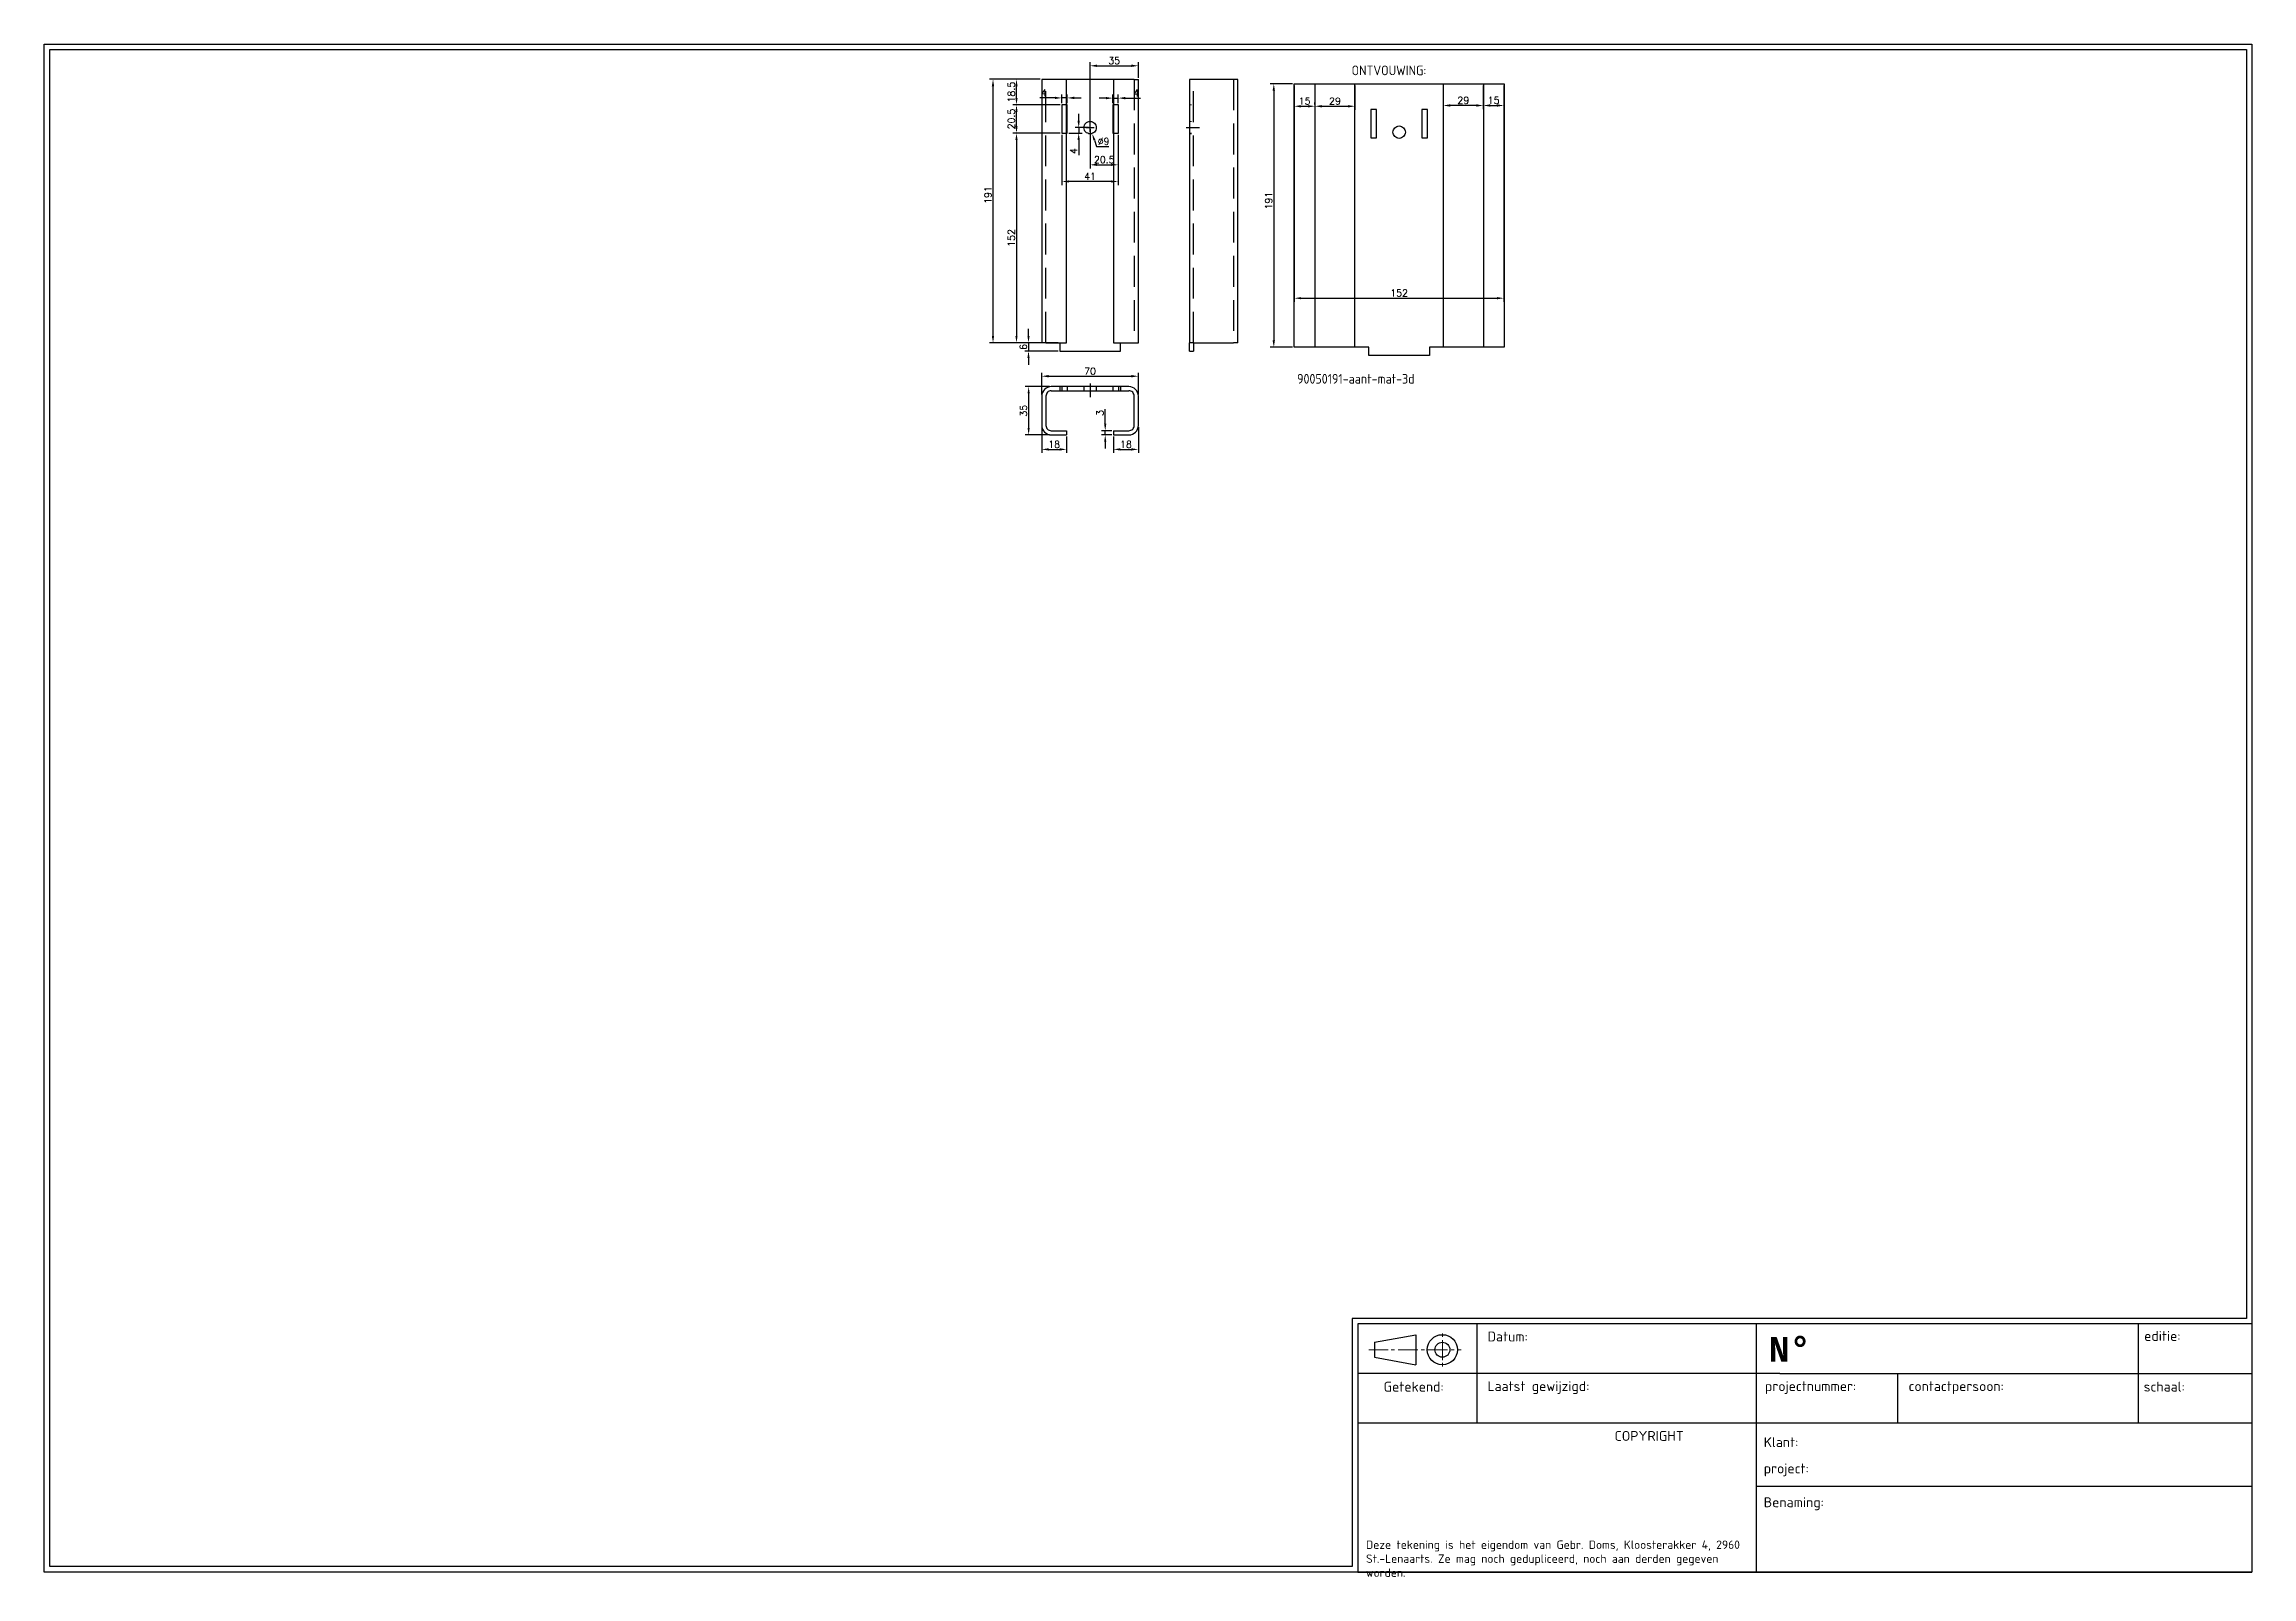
# Paper-space layout 'A3 Hor' of a CAD drawing. Extents: x 250 to 650, y 183 to 461.
# The model-space entities are those that its viewports show. They can reach past a viewport. Long polylines and large blocks are cut down to what shows.
import ezdxf
from ezdxf.enums import TextEntityAlignment as Align

# ---------------------------------------------------------------- set-up
doc = ezdxf.new("R2010")
doc.units = 0
for name, pattern in [('Aslijn', [28.575, 19.05, -3.175, 3.175, -3.175]), ('DASHED', [0.75, 0.5, -0.25]), ('Streeplijn', [10, 7, -3])]:
    doc.linetypes.add(name, pattern=pattern)
doc.layers.get('0').update_dxf_attribs({"linetype": 'CONTINUOUS'})
doc.layers.get('DEFPOINTS').update_dxf_attribs({"linetype": 'CONTINUOUS'})
for name, color, linetype in [('50VOL', 13, 'CONTINUOUS'), ('70VOL', 5, 'CONTINUOUS'), ('7A', 4, 'Aslijn'), ('AM_3', 6, 'Streeplijn'), ('BRANDLIJN', 93, 'CONTINUOUS')]:
    doc.layers.add(name, color=color, linetype=linetype)
doc.layers.add('Hidden (ISO)', color=6, linetype='DASHED', lineweight=5)
doc.layers.add('View', color=9, linetype='CONTINUOUS', plot=False)
doc.styles.add('ISOCPEUR', font='isocpeur.ttf')
doc.styles.add('ROMAND', font='', dxfattribs={"height": 2})
doc.styles.add('ROMANS', font='romans.shx')
doc.styles.get("Standard").update_dxf_attribs({"font": 'isocp.shx'})
doc.styles.get('ROMAND').set_extended_font_data('romand.shx')
doc.dimstyles.new('1_OP_02$0', dxfattribs={"dimscale": 2, "dimtxt": 2.5, "dimasz": 2.5, "dimexe": 1.3, "dimexo": 0.6, "dimgap": 0.6, "dimtad": 1, "dimdec": 1, "dimdsep": 46, "dimtxsty": 'ROMANS', "dimcen": -1.5, "dimclrd": 150, "dimclre": 150, "dimclrt": 5, "dimadec": 0, "dimazin": 0, "dimtfac": 1, "dimtdec": 1, "dimtmove": 0, "dimatfit": 3, "dimfxl": 0, "dimtolj": 1, "dimtzin": 0, "dimarcsym": 0})
doc.dimstyles.new('1_OP_02$3', dxfattribs={"dimscale": 2, "dimtxt": 2.5, "dimasz": 2.5, "dimexe": 1.3, "dimexo": 0.6, "dimgap": 0.6, "dimtad": 1, "dimtoh": 1, "dimdec": 1, "dimdsep": 46, "dimtxsty": 'ROMANS', "dimcen": -1.5, "dimclrd": 150, "dimclre": 150, "dimclrt": 5, "dimadec": 0, "dimazin": 0, "dimtfac": 1, "dimtdec": 1, "dimtofl": 0, "dimtmove": 0, "dimatfit": 0, "dimfxl": 0, "dimtolj": 1, "dimtzin": 0, "dimarcsym": 0})

# ---------------------------------------------------------------- blocks, each defined once
blk = doc.blocks.new('titelhoek1')
for p, q in [((162.06, 45), (0.06, 45)), ((0.06, 45), (0.06, 0)), ((21.62, 45), (21.62, 36)), ((72.32, 0), (72.32, 45)), ((141.44, 45), (141.44, 36)), ((162.06, 45), (162.06, 0)), ((3.12, 41.69), (10.59, 43.05)), ((3.12, 41.69), (3.12, 38.96)), ((10.59, 43.05), (10.59, 37.59)), ((76.56, 36), (0.06, 36)), ((3.12, 38.96), (10.59, 37.59)), ((21.62, 36), (21.62, 27)), ((76.56, 36), (162.06, 36)), ((97.85, 36), (97.85, 27)), ((141.44, 36), (141.44, 27)), ((162.06, 27), (0.06, 27)), ((72.32, 15.59), (162.06, 15.59)), ((0.06, 0), (162.06, 0))]:
    blk.add_line(p, q)
at = {"lineweight": 9}
for p, q in [((2.04, 40.32), (5.55, 40.32)), ((6.12, 40.32), (6.72, 40.32)), ((7.37, 40.32), (10.93, 40.32)), ((11.55, 40.32), (12.15, 40.32)), ((12.78, 40.32), (16.31, 40.32)), ((15.39, 43.28), (15.39, 42.63)), ((15.39, 42.04), (15.39, 38.45)), ((16.96, 40.32), (17.53, 40.32)), ((18.15, 40.32), (18.81, 40.32)), ((15.39, 37.93), (15.39, 37.3))]:
    blk.add_line(p, q, dxfattribs=at)
for radius in [2.73, 1.36]:
    blk.add_circle((15.39, 40.32), radius)
at = {"style": 'ISOCPEUR'}
for s, p in [('Datum:', (23.56, 41.82)), ('editie:', (142.55, 41.92)), ('Getekend:', (4.75, 32.72)), ('Laatst gewijzigd:', (23.56, 32.82)), ('projectnummer:', (73.85, 32.82)), ('contactpersoon:', (99.86, 32.82)), ('schaal:', (142.46, 32.74)), ('COPYRIGHT ', (46.6, 23.8)), ('Klant:', (73.62, 22.67)), ('project:', (73.62, 17.91)), ('Benaming:', (73.62, 11.78))]:
    blk.add_text(s, height=1.8, dxfattribs=at).set_placement(p)
at = {"insert": (74.49, 42.64), "char_height": 4.5, "width": 5, "attachment_point": 1, "style": 'ROMAND'}
blk.add_mtext('{\\fMonospac821 BT|b1|i0|c0|p49;N°}', dxfattribs=at)
at = {"lineweight": 9, "insert": (1.56, 5.74), "char_height": 1.52, "width": 71.22, "attachment_point": 1, "style": 'ISOCPEUR'}
blk.add_mtext('Deze tekening is het eigendom van Gebr. Doms, Kloosterakker 4, 2960 St.-Lenaarts. Ze mag noch gedupliceerd, noch aan derden gegeven worden.', dxfattribs=at)
at = {"style": 'ISOCPEUR'}
for tag, height, p in [('CREATING_DATE', 3, (23.82, 36.49)), ('TEKENINGNR', 4, (82.64, 37.03)), ('MODIFICATION_TIME', 3, (23.82, 27.49)), ('PROJECTNR', 3, (73.74, 27.6)), ('CONTACTPERSOON', 3, (99.76, 27.6)), ('KLANTNAAM', 3, (82.92, 21.47)), ('PROJECTOMSCHRIJVING:', 3, (82.92, 16.68))]:
    blk.add_attdef(tag, text='', height=height, dxfattribs=at).set_placement(p, align=Align.BOTTOM_LEFT)
for tag, height, p in [('VERSIE', 4, (153.41, 36.56)), ('MADE_BY', 3, (11.64, 27.56)), ('SCHAAL', 3, (153.27, 27.56))]:
    blk.add_attdef(tag, text='', height=height, dxfattribs=at).set_placement(p, align=Align.BOTTOM_CENTER)
for tag, p in [('BENAMING1', (75.99, 6.97)), ('BENAMING2', (75.99, 2.97))]:
    blk.add_attdef(tag, p, '', height=3, dxfattribs=at)
blk = doc.blocks.new('*D2')
at = {"layer": '70VOL', "color": 150, "lineweight": -2}
for p, q in [((2702.6, 628.1), (2665.9, 628.1)), ((2668.5, 442.1), (2668.5, 623.1)), ((2702.6, 437.1), (2665.9, 437.1))]:
    blk.add_line(p, q, dxfattribs=at)
at = {"layer": '70VOL', "color": 150}
for points in [[(2667.6, 623.1), (2669.3, 623.1), (2668.5, 628.1)], [(2667.6, 442.1), (2669.3, 442.1), (2668.5, 437.1)]]:
    blk.add_solid(points, dxfattribs=at)
at = {"layer": 'DEFPOINTS', "color": 0}
for p in [(2668.5, 628.1), (2703.8, 628.1), (2703.8, 437.1)]:
    blk.add_point(p, dxfattribs=at)
at = {"layer": '70VOL', "color": 5, "insert": (2664.8, 544.2), "char_height": 5, "attachment_point": 5, "rotation": 90, "style": 'ROMANS'}
blk.add_mtext('\\A1;191', dxfattribs=at)
blk = doc.blocks.new('*D3')
at = {"layer": '70VOL', "color": 150, "lineweight": -2}
for p, q in [((2715.6, 437.1), (2691.6, 437.1)), ((2694.2, 442.1), (2694.2, 447.1)), ((2694.2, 437.1), (2694.2, 431.1)), ((2715.6, 431.1), (2691.6, 431.1)), ((2694.2, 426.1), (2694.2, 421.1))]:
    blk.add_line(p, q, dxfattribs=at)
at = {"layer": '70VOL', "color": 150}
for points in [[(2693.4, 442.1), (2695, 442.1), (2694.2, 437.1)], [(2693.4, 426.1), (2695, 426.1), (2694.2, 431.1)]]:
    blk.add_solid(points, dxfattribs=at)
at = {"layer": 'DEFPOINTS', "color": 0}
for p in [(2716.8, 437.1), (2694.2, 431.1), (2716.8, 431.1)]:
    blk.add_point(p, dxfattribs=at)
at = {"layer": '70VOL', "color": 5, "insert": (2690.5, 434.1), "char_height": 5, "attachment_point": 5, "rotation": 90, "style": 'ROMANS'}
blk.add_mtext('\\A1;6', dxfattribs=at)
blk = doc.blocks.new('*D4')
at = {"layer": '70VOL', "color": 150, "lineweight": -2}
for p, q in [((2703.8, 399.6), (2703.8, 415.4)), ((2708.8, 412.8), (2768.8, 412.8)), ((2773.8, 399.6), (2773.8, 415.4))]:
    blk.add_line(p, q, dxfattribs=at)
at = {"layer": '70VOL', "color": 150}
for points in [[(2708.8, 413.7), (2708.8, 412), (2703.8, 412.8)], [(2768.8, 413.7), (2768.8, 412), (2773.8, 412.8)]]:
    blk.add_solid(points, dxfattribs=at)
at = {"layer": 'DEFPOINTS', "color": 0}
for p in [(2773.8, 412.8), (2703.8, 398.4), (2773.8, 398.4)]:
    blk.add_point(p, dxfattribs=at)
at = {"layer": '70VOL', "color": 5, "insert": (2738.8, 416.5), "char_height": 5, "attachment_point": 5, "style": 'ROMANS'}
blk.add_mtext('\\A1;70', dxfattribs=at)
blk = doc.blocks.new('*D5')
at = {"layer": '70VOL', "color": 150, "lineweight": -2}
for p, q in [((2709.5, 405.3), (2691.7, 405.3)), ((2694.3, 400.3), (2694.3, 375.3)), ((2709.5, 370.3), (2691.7, 370.3))]:
    blk.add_line(p, q, dxfattribs=at)
at = {"layer": '70VOL', "color": 150}
for points in [[(2693.5, 400.3), (2695.1, 400.3), (2694.3, 405.3)], [(2693.5, 375.3), (2695.1, 375.3), (2694.3, 370.3)]]:
    blk.add_solid(points, dxfattribs=at)
at = {"layer": 'DEFPOINTS', "color": 0}
for p in [(2710.7, 405.3), (2694.3, 370.3), (2710.7, 370.3)]:
    blk.add_point(p, dxfattribs=at)
at = {"layer": '70VOL', "color": 5, "insert": (2690.6, 387.8), "char_height": 5, "attachment_point": 5, "rotation": 90, "style": 'ROMANS'}
blk.add_mtext('\\A1;35', dxfattribs=at)
blk = doc.blocks.new('*D6')
at = {"layer": '70VOL', "color": 150, "lineweight": -2}
for p, q in [((2703.8, 376), (2703.8, 357.2)), ((2721.8, 369.1), (2721.8, 357.2)), ((2708.8, 359.8), (2716.8, 359.8))]:
    blk.add_line(p, q, dxfattribs=at)
at = {"layer": '70VOL', "color": 150}
for points in [[(2708.8, 360.6), (2708.8, 358.9), (2703.8, 359.8)], [(2716.8, 360.6), (2716.8, 358.9), (2721.8, 359.8)]]:
    blk.add_solid(points, dxfattribs=at)
at = {"layer": 'DEFPOINTS', "color": 0}
for p in [(2703.8, 377.2), (2721.8, 370.3), (2721.8, 359.8)]:
    blk.add_point(p, dxfattribs=at)
at = {"layer": '70VOL', "color": 5, "insert": (2712.8, 363.5), "char_height": 5, "attachment_point": 5, "style": 'ROMANS'}
blk.add_mtext('\\A1;18', dxfattribs=at)
blk = doc.blocks.new('*D7')
at = {"layer": '70VOL', "color": 150, "lineweight": -2}
for p, q in [((2755.8, 369.1), (2755.8, 357.2)), ((2773.8, 376), (2773.8, 357.2)), ((2760.8, 359.8), (2768.8, 359.8))]:
    blk.add_line(p, q, dxfattribs=at)
at = {"layer": '70VOL', "color": 150}
for points in [[(2760.8, 360.6), (2760.8, 358.9), (2755.8, 359.8)], [(2768.8, 360.6), (2768.8, 358.9), (2773.8, 359.8)]]:
    blk.add_solid(points, dxfattribs=at)
at = {"layer": 'DEFPOINTS', "color": 0}
for p in [(2755.8, 370.3), (2773.8, 377.2), (2773.8, 359.8)]:
    blk.add_point(p, dxfattribs=at)
at = {"layer": '70VOL', "color": 5, "insert": (2764.8, 363.5), "char_height": 5, "attachment_point": 5, "style": 'ROMANS'}
blk.add_mtext('\\A1;18', dxfattribs=at)
blk = doc.blocks.new('*D8')
at = {"layer": '70VOL', "color": 150, "lineweight": -2}
for p, q in [((2749.8, 378.3), (2749.8, 389)), ((2754.6, 373.3), (2747.2, 373.3)), ((2754.6, 370.3), (2747.2, 370.3)), ((2749.8, 370.3), (2749.8, 373.3)), ((2749.8, 365.3), (2749.8, 360.3))]:
    blk.add_line(p, q, dxfattribs=at)
at = {"layer": '70VOL', "color": 150}
for points in [[(2749, 378.3), (2750.6, 378.3), (2749.8, 373.3)], [(2749, 365.3), (2750.6, 365.3), (2749.8, 370.3)]]:
    blk.add_solid(points, dxfattribs=at)
at = {"layer": 'DEFPOINTS', "color": 0}
for p in [(2749.8, 373.3), (2755.8, 373.3), (2755.8, 370.3)]:
    blk.add_point(p, dxfattribs=at)
at = {"layer": '70VOL', "color": 5, "insert": (2746.1, 386.2), "char_height": 5, "attachment_point": 5, "rotation": 90, "style": 'ROMANS'}
blk.add_mtext('\\A1;3', dxfattribs=at)
blk = doc.blocks.new('*D9')
at = {"layer": '70VOL', "color": 150, "lineweight": -2}
for p, q in [((2735.8, 593.1), (2741.8, 593.1)), ((2738.8, 590.1), (2738.8, 596.1)), ((2742, 584.1), (2743.6, 579.4)), ((2743.6, 579.4), (2752.4, 579.4))]:
    blk.add_line(p, q, dxfattribs=at)
at = {"layer": '70VOL', "color": 150}
blk.add_solid([(2742.7, 584.4), (2741.2, 583.8), (2740.3, 588.8)], dxfattribs=at)
at = {"layer": 'DEFPOINTS', "color": 0}
for p in [(2737.4, 597.3), (2740.3, 588.8)]:
    blk.add_point(p, dxfattribs=at)
at = {"layer": '70VOL', "color": 5, "insert": (2748.6, 583.1), "char_height": 5, "attachment_point": 5, "style": 'ROMANS'}
blk.add_mtext('\\A1;∅9', dxfattribs=at)
blk = doc.blocks.new('*D10')
at = {"layer": '70VOL', "color": 150, "lineweight": -2}
for p, q in [((2717.1, 589.1), (2682.9, 589.1)), ((2685.5, 584.1), (2685.5, 442.1)), ((2702.6, 437.1), (2682.9, 437.1))]:
    blk.add_line(p, q, dxfattribs=at)
at = {"layer": '70VOL', "color": 150}
for points in [[(2684.7, 584.1), (2686.3, 584.1), (2685.5, 589.1)], [(2684.7, 442.1), (2686.3, 442.1), (2685.5, 437.1)]]:
    blk.add_solid(points, dxfattribs=at)
at = {"layer": 'DEFPOINTS', "color": 0}
for p in [(2718.3, 589.1), (2685.5, 437.1), (2703.8, 437.1)]:
    blk.add_point(p, dxfattribs=at)
at = {"layer": '70VOL', "color": 5, "insert": (2681.8, 513.1), "char_height": 5, "attachment_point": 5, "rotation": 90, "style": 'ROMANS'}
blk.add_mtext('\\A1;152', dxfattribs=at)
blk = doc.blocks.new('*D11')
at = {"layer": '70VOL', "color": 150, "lineweight": -2}
for p, q in [((2738.8, 594.3), (2738.8, 640.5)), ((2773.8, 629.3), (2773.8, 640.5)), ((2743.8, 637.9), (2768.8, 637.9))]:
    blk.add_line(p, q, dxfattribs=at)
at = {"layer": '70VOL', "color": 150}
for points in [[(2743.8, 638.8), (2743.8, 637.1), (2738.8, 637.9)], [(2768.8, 638.8), (2768.8, 637.1), (2773.8, 637.9)]]:
    blk.add_solid(points, dxfattribs=at)
at = {"layer": 'DEFPOINTS', "color": 0}
for p in [(2773.8, 637.9), (2773.8, 628.1), (2738.8, 593.1)]:
    blk.add_point(p, dxfattribs=at)
at = {"layer": '70VOL', "color": 5, "insert": (2756.3, 641.6), "char_height": 5, "attachment_point": 5, "style": 'ROMANS'}
blk.add_mtext('\\A1;35', dxfattribs=at)
blk = doc.blocks.new('*D12')
at = {"layer": '70VOL', "color": 150, "lineweight": -2}
for p, q in [((2738.8, 591.9), (2738.8, 563.5)), ((2759.3, 587.9), (2759.3, 563.5)), ((2743.8, 566.1), (2754.3, 566.1))]:
    blk.add_line(p, q, dxfattribs=at)
at = {"layer": '70VOL', "color": 150}
for points in [[(2743.8, 567), (2743.8, 565.3), (2738.8, 566.1)], [(2754.3, 567), (2754.3, 565.3), (2759.3, 566.1)]]:
    blk.add_solid(points, dxfattribs=at)
at = {"layer": 'DEFPOINTS', "color": 0}
for p in [(2738.8, 593.1), (2759.3, 589.1), (2759.3, 566.1)]:
    blk.add_point(p, dxfattribs=at)
at = {"layer": '70VOL', "color": 5, "insert": (2749.1, 569.8), "char_height": 5, "attachment_point": 5, "style": 'ROMANS'}
blk.add_mtext('\\A1;20.5', dxfattribs=at)
blk = doc.blocks.new('*D13')
at = {"layer": '70VOL', "color": 150, "lineweight": -2}
for p, q in [((2718.3, 587.9), (2718.3, 551.4)), ((2759.3, 587.9), (2759.3, 551.4)), ((2754.3, 554), (2723.3, 554))]:
    blk.add_line(p, q, dxfattribs=at)
at = {"layer": '70VOL', "color": 150}
for points in [[(2723.3, 554.8), (2723.3, 553.2), (2718.3, 554)], [(2754.3, 554.8), (2754.3, 553.2), (2759.3, 554)]]:
    blk.add_solid(points, dxfattribs=at)
at = {"layer": 'DEFPOINTS', "color": 0}
for p in [(2718.3, 589.1), (2759.3, 589.1), (2718.3, 554)]:
    blk.add_point(p, dxfattribs=at)
at = {"layer": '70VOL', "color": 5, "insert": (2738.8, 557.7), "char_height": 5, "attachment_point": 5, "style": 'ROMANS'}
blk.add_mtext('\\A1;41', dxfattribs=at)
blk = doc.blocks.new('*D14')
at = {"layer": '70VOL', "color": 150, "lineweight": -2}
for p, q in [((2713.3, 614.6), (2702.4, 614.6)), ((2718.3, 610.8), (2718.3, 617.2)), ((2722.3, 614.6), (2718.3, 614.6)), ((2722.3, 610.8), (2722.3, 617.2)), ((2727.3, 614.6), (2732.3, 614.6))]:
    blk.add_line(p, q, dxfattribs=at)
at = {"layer": '70VOL', "color": 150}
for points in [[(2713.3, 615.5), (2713.3, 613.8), (2718.3, 614.6)], [(2727.3, 615.5), (2727.3, 613.8), (2722.3, 614.6)]]:
    blk.add_solid(points, dxfattribs=at)
at = {"layer": 'DEFPOINTS', "color": 0}
for p in [(2718.3, 614.6), (2718.3, 609.6), (2722.3, 609.6)]:
    blk.add_point(p, dxfattribs=at)
at = {"layer": '70VOL', "color": 5, "insert": (2705.4, 618.3), "char_height": 5, "attachment_point": 5, "style": 'ROMANS'}
blk.add_mtext('\\A1;4', dxfattribs=at)
blk = doc.blocks.new('*D15')
at = {"layer": '70VOL', "color": 150, "lineweight": -2}
for p, q in [((2750.3, 614.5), (2745.3, 614.5)), ((2755.3, 610.8), (2755.3, 617.1)), ((2755.3, 614.5), (2759.3, 614.5)), ((2759.3, 610.8), (2759.3, 617.1)), ((2764.3, 614.5), (2775.3, 614.5))]:
    blk.add_line(p, q, dxfattribs=at)
at = {"layer": '70VOL', "color": 150}
for points in [[(2750.3, 615.3), (2750.3, 613.6), (2755.3, 614.5)], [(2764.3, 615.3), (2764.3, 613.6), (2759.3, 614.5)]]:
    blk.add_solid(points, dxfattribs=at)
at = {"layer": 'DEFPOINTS', "color": 0}
for p in [(2755.3, 609.6), (2759.3, 614.5), (2759.3, 609.6)]:
    blk.add_point(p, dxfattribs=at)
at = {"layer": '70VOL', "color": 5, "insert": (2772.3, 618.2), "char_height": 5, "attachment_point": 5, "style": 'ROMANS'}
blk.add_mtext('\\A1;4', dxfattribs=at)
blk = doc.blocks.new('*D16')
at = {"layer": '70VOL', "color": 150, "lineweight": -2}
for p, q in [((2717.1, 609.6), (2682.9, 609.6)), ((2685.5, 594.1), (2685.5, 604.6)), ((2717.1, 589.1), (2682.9, 589.1))]:
    blk.add_line(p, q, dxfattribs=at)
at = {"layer": '70VOL', "color": 150}
for points in [[(2684.7, 604.6), (2686.3, 604.6), (2685.5, 609.6)], [(2684.7, 594.1), (2686.3, 594.1), (2685.5, 589.1)]]:
    blk.add_solid(points, dxfattribs=at)
at = {"layer": 'DEFPOINTS', "color": 0}
for p in [(2685.5, 609.6), (2718.3, 609.6), (2718.3, 589.1)]:
    blk.add_point(p, dxfattribs=at)
at = {"layer": '70VOL', "color": 5, "insert": (2681.8, 599.3), "char_height": 5, "attachment_point": 5, "rotation": 90, "style": 'ROMANS'}
blk.add_mtext('\\A1;20.5', dxfattribs=at)
blk = doc.blocks.new('*D17')
at = {"layer": '70VOL', "color": 150, "lineweight": -2}
for p, q in [((2737.6, 593.1), (2728, 593.1)), ((2730.6, 598.1), (2730.6, 603.1)), ((2730.6, 593.1), (2730.6, 589.1)), ((2723.5, 589.1), (2733.2, 589.1)), ((2730.6, 584.1), (2730.6, 573.1))]:
    blk.add_line(p, q, dxfattribs=at)
at = {"layer": '70VOL', "color": 150}
for points in [[(2729.7, 598.1), (2731.4, 598.1), (2730.6, 593.1)], [(2729.7, 584.1), (2731.4, 584.1), (2730.6, 589.1)]]:
    blk.add_solid(points, dxfattribs=at)
at = {"layer": 'DEFPOINTS', "color": 0}
for p in [(2738.8, 593.1), (2722.3, 589.1), (2730.6, 589.1)]:
    blk.add_point(p, dxfattribs=at)
at = {"layer": '70VOL', "color": 5, "insert": (2726.9, 576.1), "char_height": 5, "attachment_point": 5, "rotation": 90, "style": 'ROMANS'}
blk.add_mtext('\\A1;4', dxfattribs=at)
blk = doc.blocks.new('*D18')
at = {"layer": '70VOL', "color": 150, "lineweight": -2}
for p, q in [((2885.6, 624.8), (2869.4, 624.8)), ((2872, 619.8), (2872, 438.8)), ((2885.6, 433.8), (2869.4, 433.8))]:
    blk.add_line(p, q, dxfattribs=at)
at = {"layer": '70VOL', "color": 150}
for points in [[(2871.1, 619.8), (2872.8, 619.8), (2872, 624.8)], [(2871.1, 438.8), (2872.8, 438.8), (2872, 433.8)]]:
    blk.add_solid(points, dxfattribs=at)
at = {"layer": 'DEFPOINTS', "color": 0}
for p in [(2886.8, 624.8), (2872, 433.8), (2886.8, 433.8)]:
    blk.add_point(p, dxfattribs=at)
at = {"layer": '70VOL', "color": 5, "insert": (2868.3, 540.1), "char_height": 5, "attachment_point": 5, "rotation": 90, "style": 'ROMANS'}
blk.add_mtext('\\A1;191', dxfattribs=at)
blk = doc.blocks.new('*D19')
at = {"layer": '70VOL', "color": 150, "lineweight": -2}
for p, q in [((2886.8, 623.6), (2886.8, 466.8)), ((3038.8, 623.6), (3038.8, 466.8)), ((2891.8, 469.4), (3033.8, 469.4))]:
    blk.add_line(p, q, dxfattribs=at)
at = {"layer": '70VOL', "color": 150}
for points in [[(2891.8, 470.2), (2891.8, 468.6), (2886.8, 469.4)], [(3033.8, 470.2), (3033.8, 468.6), (3038.8, 469.4)]]:
    blk.add_solid(points, dxfattribs=at)
at = {"layer": 'DEFPOINTS', "color": 0}
for p in [(2886.8, 624.8), (3038.8, 624.8), (3038.8, 469.4)]:
    blk.add_point(p, dxfattribs=at)
at = {"layer": '70VOL', "color": 5, "insert": (2962.8, 473.1), "char_height": 5, "attachment_point": 5, "style": 'ROMANS'}
blk.add_mtext('\\A1;152', dxfattribs=at)
blk = doc.blocks.new('*D20')
at = {"layer": '70VOL', "color": 150, "lineweight": -2}
for p, q in [((2886.8, 623.6), (2886.8, 606)), ((2891.8, 608.6), (2896.8, 608.6)), ((2901.8, 623.6), (2901.8, 606))]:
    blk.add_line(p, q, dxfattribs=at)
at = {"layer": '70VOL', "color": 150}
for points in [[(2891.8, 609.4), (2891.8, 607.7), (2886.8, 608.6)], [(2896.8, 609.4), (2896.8, 607.7), (2901.8, 608.6)]]:
    blk.add_solid(points, dxfattribs=at)
at = {"layer": 'DEFPOINTS', "color": 0}
for p in [(2886.8, 624.8), (2901.8, 624.8), (2901.8, 608.6)]:
    blk.add_point(p, dxfattribs=at)
at = {"layer": '70VOL', "color": 5, "insert": (2894.3, 612.3), "char_height": 5, "attachment_point": 5, "style": 'ROMANS'}
blk.add_mtext('\\A1;15', dxfattribs=at)
blk = doc.blocks.new('*D23')
at = {"layer": '70VOL', "color": 150, "lineweight": -2}
for p, q in [((3023.8, 623.6), (3023.8, 606.5)), ((3028.8, 609.1), (3033.8, 609.1)), ((3038.8, 623.6), (3038.8, 606.5))]:
    blk.add_line(p, q, dxfattribs=at)
at = {"layer": '70VOL', "color": 150}
for points in [[(3028.8, 610), (3028.8, 608.3), (3023.8, 609.1)], [(3033.8, 610), (3033.8, 608.3), (3038.8, 609.1)]]:
    blk.add_solid(points, dxfattribs=at)
at = {"layer": 'DEFPOINTS', "color": 0}
for p in [(3023.8, 624.8), (3038.8, 624.8), (3038.8, 609.1)]:
    blk.add_point(p, dxfattribs=at)
at = {"layer": '70VOL', "color": 5, "insert": (3031.3, 612.8), "char_height": 5, "attachment_point": 5, "style": 'ROMANS'}
blk.add_mtext('\\A1;15', dxfattribs=at)
blk = doc.blocks.new('*D24')
at = {"layer": '70VOL', "color": 150, "lineweight": -2}
for p, q in [((2901.8, 609.8), (2901.8, 611.2)), ((2906.8, 608.6), (2925.8, 608.6)), ((2930.8, 623.6), (2930.8, 606))]:
    blk.add_line(p, q, dxfattribs=at)
at = {"layer": '70VOL', "color": 150}
for points in [[(2906.8, 609.4), (2906.8, 607.7), (2901.8, 608.6)], [(2925.8, 609.4), (2925.8, 607.7), (2930.8, 608.6)]]:
    blk.add_solid(points, dxfattribs=at)
at = {"layer": 'DEFPOINTS', "color": 0}
for p in [(2930.8, 624.8), (2901.8, 608.6), (2930.8, 608.6)]:
    blk.add_point(p, dxfattribs=at)
at = {"layer": '70VOL', "color": 5, "insert": (2916.3, 612.3), "char_height": 5, "attachment_point": 5, "style": 'ROMANS'}
blk.add_mtext('\\A1;29', dxfattribs=at)
blk = doc.blocks.new('*D25')
at = {"layer": '70VOL', "color": 150, "lineweight": -2}
for p, q in [((2994.8, 623.6), (2994.8, 606.5)), ((3018.8, 609.1), (2999.8, 609.1)), ((3023.8, 623.6), (3023.8, 606.5))]:
    blk.add_line(p, q, dxfattribs=at)
at = {"layer": '70VOL', "color": 150}
for points in [[(2999.8, 610), (2999.8, 608.3), (2994.8, 609.1)], [(3018.8, 610), (3018.8, 608.3), (3023.8, 609.1)]]:
    blk.add_solid(points, dxfattribs=at)
at = {"layer": 'DEFPOINTS', "color": 0}
for p in [(2994.8, 624.8), (3023.8, 624.8), (2994.8, 609.1)]:
    blk.add_point(p, dxfattribs=at)
at = {"layer": '70VOL', "color": 5, "insert": (3009.3, 612.8), "char_height": 5, "attachment_point": 5, "style": 'ROMANS'}
blk.add_mtext('\\A1;29', dxfattribs=at)
blk = doc.blocks.new('*D26')
at = {"layer": '70VOL', "color": 150, "lineweight": -2}
for p, q in [((2702.6, 628.1), (2682.9, 628.1)), ((2717.1, 609.6), (2682.9, 609.6)), ((2685.5, 614.6), (2685.5, 623.1))]:
    blk.add_line(p, q, dxfattribs=at)
at = {"layer": '70VOL', "color": 150}
for points in [[(2684.7, 623.1), (2686.3, 623.1), (2685.5, 628.1)], [(2684.7, 614.6), (2686.3, 614.6), (2685.5, 609.6)]]:
    blk.add_solid(points, dxfattribs=at)
at = {"layer": 'DEFPOINTS', "color": 0}
for p in [(2685.5, 628.1), (2703.8, 628.1), (2718.3, 609.6)]:
    blk.add_point(p, dxfattribs=at)
at = {"layer": '70VOL', "color": 5, "insert": (2681.8, 618.8), "char_height": 5, "attachment_point": 5, "rotation": 90, "style": 'ROMANS'}
blk.add_mtext('\\A1;18.5', dxfattribs=at)

msp = doc.modelspace()

# ---------------------------------------------------------------- linework, layer by layer
at = {"layer": '50VOL', "ltscale": 0.2}
for p, q in [((2703.84, 628.09), (2703.84, 437.09)), ((2706.84, 628.09), (2703.84, 628.09)), ((2721.84, 628.09), (2706.84, 628.09)), ((2755.84, 628.09), (2721.84, 628.09)), ((2721.84, 437.09), (2721.84, 628.09)), ((2770.84, 628.09), (2755.84, 628.09)), ((2755.84, 628.09), (2755.84, 437.09)), ((2770.84, 628.09), (2773.84, 628.09)), ((2773.84, 437.09), (2773.84, 628.09)), ((2810.8, 628.09), (2810.8, 437.09)), ((2813.8, 628.09), (2810.8, 628.09)), ((2842.8, 628.09), (2813.8, 628.09)), ((2845.8, 628.09), (2842.8, 628.09)), ((2845.8, 437.09), (2845.8, 628.09)), ((2886.82, 624.78), (3038.84, 624.78)), ((2886.82, 433.78), (2886.82, 624.78)), ((2901.82, 624.78), (2901.82, 433.78)), ((2930.82, 433.78), (2930.82, 624.78)), ((2994.84, 624.78), (2994.84, 433.78)), ((3023.84, 624.78), (3023.84, 433.78)), ((3038.84, 624.78), (3038.84, 433.78)), ((2722.34, 609.59), (2721.84, 609.59)), ((2722.34, 589.09), (2722.34, 609.59)), ((2755.84, 609.59), (2755.34, 609.59)), ((2755.34, 609.59), (2755.34, 589.09)), ((2942.33, 606.28), (2942.33, 585.78)), ((2946.33, 606.28), (2942.33, 606.28)), ((2946.33, 585.78), (2946.33, 606.28)), ((2979.33, 606.28), (2979.33, 585.78)), ((2983.33, 606.28), (2979.33, 606.28)), ((2983.33, 585.78), (2983.33, 606.28)), ((2721.84, 589.09), (2722.34, 589.09)), ((2755.34, 589.09), (2755.84, 589.09)), ((2942.33, 585.78), (2946.33, 585.78)), ((2979.33, 585.78), (2983.33, 585.78)), ((2706.84, 437.09), (2703.84, 437.09)), ((2706.84, 437.09), (2721.84, 437.09)), ((2716.84, 437.09), (2716.84, 431.09)), ((2755.84, 437.09), (2770.84, 437.09)), ((2760.84, 431.09), (2760.84, 437.09)), ((2770.84, 437.09), (2773.84, 437.09)), ((2813.8, 437.09), (2810.8, 437.09)), ((2810.8, 431.09), (2810.8, 437.09)), ((2813.8, 437.09), (2842.8, 437.09)), ((2813.8, 437.09), (2813.8, 431.09)), ((2845.8, 437.09), (2842.8, 437.09)), ((2940.83, 433.78), (2886.82, 433.78)), ((2940.83, 427.78), (2940.83, 433.78)), ((3038.84, 433.78), (2984.83, 433.78)), ((2984.83, 433.78), (2984.83, 427.78)), ((2716.84, 431.09), (2760.84, 431.09)), ((2810.8, 431.09), (2813.8, 431.09)), ((2984.83, 427.78), (2940.83, 427.78)), ((2716.84, 405.3), (2710.74, 405.3)), ((2710.74, 402.3), (2716.84, 402.3)), ((2760.84, 405.3), (2716.84, 405.3)), ((2716.84, 405.3), (2716.84, 402.3)), ((2716.84, 402.3), (2760.84, 402.3)), ((2766.94, 405.3), (2760.84, 405.3)), ((2760.84, 405.3), (2760.84, 402.3)), ((2760.84, 402.3), (2766.94, 402.3)), ((2703.84, 398.4), (2703.84, 377.2)), ((2706.84, 398.4), (2706.84, 377.2)), ((2770.84, 377.2), (2770.84, 398.4)), ((2773.84, 377.2), (2773.84, 398.4)), ((2710.74, 373.3), (2721.84, 373.3)), ((2710.74, 370.3), (2721.84, 370.3)), ((2721.84, 373.3), (2721.84, 370.3)), ((2755.84, 373.3), (2766.94, 373.3)), ((2755.84, 373.3), (2755.84, 370.3)), ((2755.84, 370.3), (2766.94, 370.3))]:
    msp.add_line(p, q, dxfattribs=at)
for centre in [(2738.84, 593.09), (2962.83, 589.78)]:
    msp.add_circle(centre, 4.5, dxfattribs=at)
for centre, radius, start, end in [((2710.74, 398.4), 6.9, 90, 180), ((2710.74, 398.4), 3.9, 90, 180), ((2766.94, 398.4), 6.9, 0, 90), ((2766.94, 398.4), 3.9, 0, 90), ((2710.74, 377.2), 6.9, 180, 270), ((2710.74, 377.2), 3.9, 180, 270), ((2766.94, 377.2), 3.9, 270, 0), ((2766.94, 377.2), 6.9, 270, 0)]:
    msp.add_arc(centre, radius, start, end, dxfattribs=at)
at = {"layer": '7A'}
for p, q in [((2808.37, 593.09), (2818.15, 593.09)), ((2738.84, 407.49), (2738.84, 397.72))]:
    msp.add_line(p, q, dxfattribs=at)
at = {"layer": 'AM_3', "ltscale": 0.2}
for p, q in [((2706.84, 437.09), (2706.84, 628.09)), ((2770.84, 628.09), (2770.84, 437.09)), ((2813.8, 437.09), (2813.8, 628.09)), ((2842.8, 628.09), (2842.8, 437.09)), ((2718.34, 609.59), (2718.34, 589.09)), ((2721.84, 609.59), (2718.34, 609.59)), ((2759.34, 609.59), (2755.84, 609.59)), ((2759.34, 589.09), (2759.34, 609.59)), ((2718.34, 589.09), (2721.84, 589.09)), ((2755.84, 589.09), (2759.34, 589.09)), ((2718.34, 405.3), (2718.34, 402.3)), ((2722.34, 405.3), (2722.34, 402.3)), ((2734.34, 405.3), (2734.34, 402.3)), ((2743.34, 405.3), (2743.34, 402.3)), ((2755.34, 405.3), (2755.34, 402.3)), ((2759.34, 405.3), (2759.34, 402.3))]:
    msp.add_line(p, q, dxfattribs=at)
at = {"layer": 'Hidden (ISO)', "ltscale": 0.2}
for p, q in [((2810.8, 609.59), (2813.8, 609.59)), ((2810.8, 597.59), (2813.8, 597.59)), ((2810.8, 589.09), (2813.8, 589.09)), ((2810.8, 588.59), (2813.8, 588.59))]:
    msp.add_line(p, q, dxfattribs=at)

# ---------------------------------------------------------------- texts
at = {"layer": '70VOL', "ltscale": 0.2}
msp.add_text('ONTVOUWING:', height=7, dxfattribs=at).set_placement((2928.38, 631.09, 10.81))
at = {"layer": 'BRANDLIJN', "ltscale": 0.2}
msp.add_text('90050191-aant-mat-3d', height=7, dxfattribs=at).set_placement((2888.88, 407.46, 10.81))

# ---------------------------------------------------------------- dimensions: what is measured, and where the dimension line sits
at = {"layer": '70VOL'}
for base, p1, p2, picture, middle in [((2773.84, 637.92), (2738.84, 593.09), (2773.84, 628.09), '*D11', (2756.34, 641.62)), ((2901.82, 608.56), (2886.82, 624.78), (2901.82, 624.78), '*D20', (2894.32, 612.26)), ((2930.82, 608.56), (2901.82, 608.56), (2930.82, 624.78), '*D24', (2916.32, 612.26)), ((2994.84, 609.13), (3023.84, 624.78), (2994.84, 624.78), '*D25', (3009.34, 612.83)), ((3038.84, 609.13), (3023.84, 624.78), (3038.84, 624.78), '*D23', (3031.34, 612.83)), ((2718.34, 614.64), (2722.34, 609.59), (2718.34, 609.59), '*D14', (2705.35, 618.34)), ((2759.34, 614.46), (2755.34, 609.59), (2759.34, 609.59), '*D15', (2772.33, 618.16)), ((2773.84, 412.83), (2703.84, 398.4), (2773.84, 398.4), '*D4', (2738.84, 416.53)), ((2721.84, 359.78), (2703.84, 377.2), (2721.84, 370.3), '*D6', (2712.84, 363.48)), ((2773.84, 359.78), (2755.84, 370.3), (2773.84, 377.2), '*D7', (2764.84, 363.48))]:
    dim = msp.add_linear_dim(base=base, p1=p1, p2=p2, dimstyle='1_OP_02$0', dxfattribs=at)
    dim.commit()
    dim.dimension.update_dxf_attribs({"geometry": picture, "text_midpoint": middle})
at = {"layer": '70VOL', "ltscale": 0.2}
dim = msp.add_linear_dim(base=(2668.47, 628.09), p1=(2703.84, 437.09), p2=(2703.84, 628.09), angle=270, dimstyle='1_OP_02$0', dxfattribs=at)
dim.commit()
dim.dimension.update_dxf_attribs({"geometry": '*D2', "text_midpoint": (2668.47, 544.18), "dimtype": 160})
at = {"layer": '70VOL'}
for base, p1, p2, picture, middle in [((2685.51, 628.09), (2718.34, 609.59), (2703.84, 628.09), '*D26', (2681.81, 618.84)), ((2685.51, 609.59), (2718.34, 589.09), (2718.34, 609.59), '*D16', (2681.81, 599.34)), ((2730.58, 589.09), (2738.84, 593.09), (2722.34, 589.09), '*D17', (2726.88, 576.11)), ((2685.51, 437.09), (2718.34, 589.09), (2703.84, 437.09), '*D10', (2681.81, 513.09)), ((2694.31, 370.3), (2710.74, 405.3), (2710.74, 370.3), '*D5', (2690.61, 387.8)), ((2749.79, 373.3), (2755.84, 370.3), (2755.84, 373.3), '*D8', (2746.09, 386.16))]:
    dim = msp.add_linear_dim(base=base, p1=p1, p2=p2, angle=90, dimstyle='1_OP_02$0', dxfattribs=at)
    dim.commit()
    dim.dimension.update_dxf_attribs({"geometry": picture, "text_midpoint": middle})
dim = msp.add_linear_dim(base=(2871.95, 433.78), p1=(2886.82, 624.78), p2=(2886.82, 433.78), angle=90, dimstyle='1_OP_02$0', dxfattribs=at)
dim.commit()
dim.dimension.update_dxf_attribs({"geometry": '*D18', "text_midpoint": (2871.95, 540.13), "dimtype": 160})
for base, p1, p2, picture, middle in [((3038.84, 469.4), (2886.82, 624.78), (3038.84, 624.78), '*D19', (2962.83, 469.4)), ((2759.34, 566.15), (2738.84, 593.09), (2759.34, 589.09), '*D12', (2749.09, 566.15)), ((2718.34, 554), (2759.34, 589.09), (2718.34, 589.09), '*D13', (2738.84, 554))]:
    dim = msp.add_linear_dim(base=base, p1=p1, p2=p2, dimstyle='1_OP_02$0', dxfattribs=at)
    dim.commit()
    dim.dimension.update_dxf_attribs({"geometry": picture, "text_midpoint": middle, "dimtype": 160})
dim = msp.add_diameter_dim_2p(p1=(2737.37, 597.34), p2=(2740.31, 588.84), dimstyle='1_OP_02$3', dxfattribs=at)
dim.commit()
dim.dimension.update_dxf_attribs({"geometry": '*D9', "text_midpoint": (2748.6, 579.39), "dimtype": 163})
at = {"layer": '70VOL', "ltscale": 0.2}
dim = msp.add_linear_dim(base=(2694.19, 431.09), p1=(2716.84, 437.09), p2=(2716.84, 431.09), angle=270, dimstyle='1_OP_02$0', dxfattribs=at)
dim.commit()
dim.dimension.update_dxf_attribs({"geometry": '*D3', "text_midpoint": (2690.49, 434.09)})

psp = doc.layouts.new('A3 Hor')

# ---------------------------------------------------------------- linework, layer by layer
psp.add_lwpolyline([(249.57, 460.94), (649.57, 460.94), (649.57, 183.94), (249.57, 183.94)], close=True)
at = {"layer": 'View'}
psp.add_lwpolyline([(250.57, 459.94), (648.57, 459.94), (648.57, 229.94), (486.57, 229.94), (486.57, 184.94), (250.57, 184.94), (250.57, 459.94)], close=True, dxfattribs=at)

# ---------------------------------------------------------------- block references
psp.add_blockref('titelhoek1', (487.51, 183.94))

# ---------------------------------------------------------------- viewports
vp = psp.add_viewport(center=(449.57, 322.44), size=(398, 275), view_center_point=(2780.82, 99.64), view_height=1100, dxfattribs=at)
vp.dxf.flags = 0x10000  # cut along an outline
vp.dxf.clipping_boundary_handle = psp.add_lwpolyline([(250.57, 459.94), (648.57, 459.94), (648.57, 229.94), (486.57, 229.94), (486.57, 184.94), (250.57, 184.94), (250.57, 459.94)], format="xyb", close=True, dxfattribs={"invisible": 1}).dxf.handle

doc.saveas('drawing.dxf')
